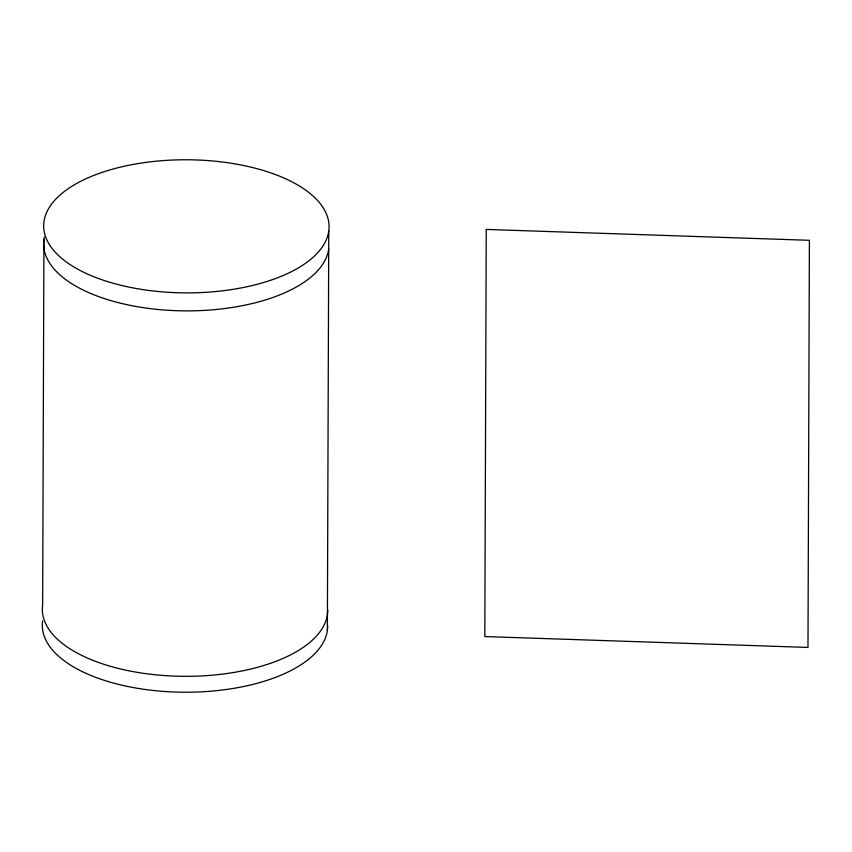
<?xml version="1.0" encoding="UTF-8"?>
<svg xmlns="http://www.w3.org/2000/svg" width="852" height="852" viewBox="0 0 852 852"><rect width="100%" height="100%" fill="white"/><g stroke="black" fill="none" stroke-linecap="round" stroke-linejoin="round"><path stroke-width="1.28" d="M43.931 239.54L42.653 604.984A142.699 66.552 0.2 0 0 180.912 676.286A142.699 66.552 0.2 0 0 327.732 609.606M327.37 630.469L328.765 231.116A142.699 66.552 0.2 0 0 123.359 166.438A142.699 66.552 0.2 0 0 107.011 281.416A142.699 66.552 0.2 0 0 328.765 231.116M328.702 249.114A142.699 66.552 0.2 0 1 174.234 310.607A142.699 66.552 0.2 0 1 44.379 237.069M327.679 625.506A142.699 66.552 0.2 0 1 180.858 692.186A142.699 66.552 0.2 0 1 42.6 620.884M486.247 229.433L484.82 636.561L807.984 647.435L809.4 240.307L486.247 229.433"/></g></svg>
